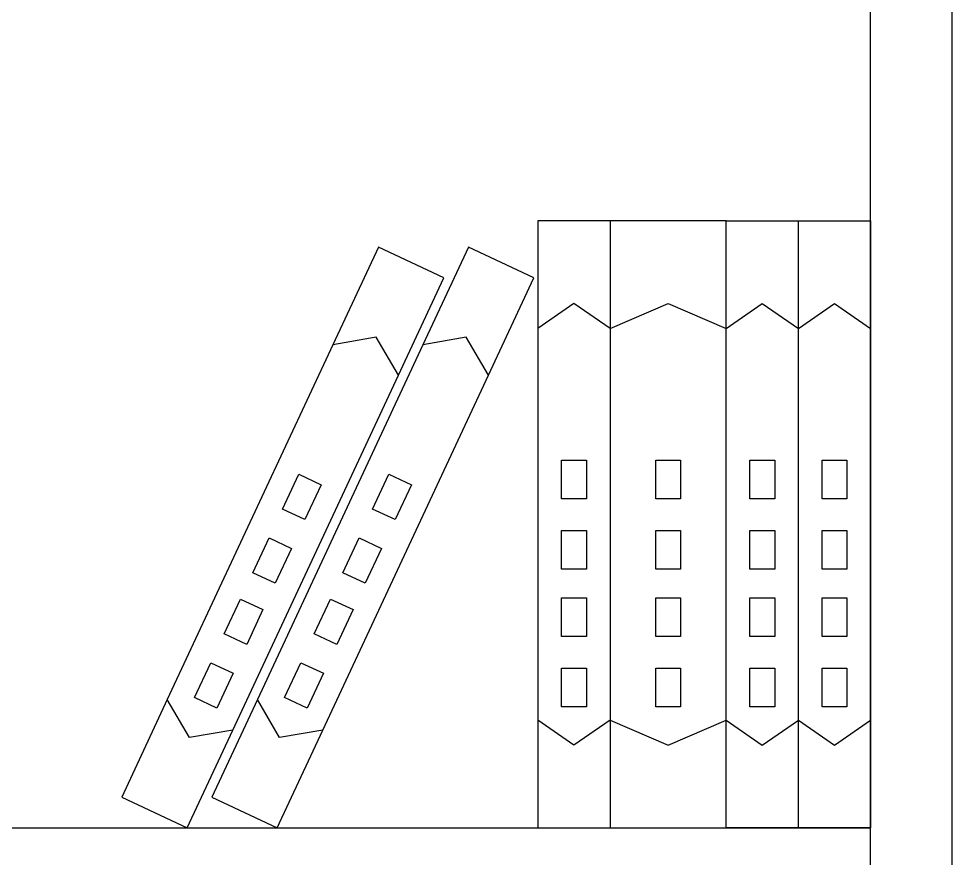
# Model space of a CAD drawing. Header units: centimetres. Extents: x 1966 to 8787, y 7398 to 12383.
# Drawn here: x 4305.61 to 4351.3, y 7697.32 to 7738.41 of the extents above; entities that cross this region are included whole.
import ezdxf

# ---------------------------------------------------------------- set-up
doc = ezdxf.new("R2010")
doc.units = ezdxf.units.CM

# ---------------------------------------------------------------- blocks, each defined once
blk = doc.blocks.new('書03')
for p, q in [((3.535, 29.7), (0, 29.7)), ((0, 29.7), (0, 24.432)), ((7.071, 29.7), (3.535, 29.7)), ((3.535, 24.432), (3.535, 29.7)), ((7.071, 29.7), (12.748, 29.7)), ((7.071, 24.432), (7.071, 29.7)), ((12.748, 29.7), (12.748, 24.432)), ((12.748, 29.7), (16.283, 29.7)), ((16.283, 29.7), (16.283, 24.432)), ((16.47, 26.913), (19.674, 28.409)), ((19.674, 28.409), (21.902, 23.635)), ((20.878, 26.913), (24.082, 28.409)), ((24.082, 28.409), (26.31, 23.635)), ((18.698, 22.14), (16.47, 26.913)), ((23.106, 22.14), (20.878, 26.913)), ((1.768, 25.659), (0, 24.432)), ((3.535, 24.432), (1.768, 25.659)), ((5.303, 25.659), (3.535, 24.432)), ((7.071, 24.432), (5.303, 25.659)), ((9.909, 25.659), (7.071, 24.432)), ((12.748, 24.432), (9.909, 25.659)), ((12.748, 24.432), (14.515, 25.659)), ((14.515, 25.659), (16.283, 24.432)), ((0, 24.432), (0, 5.268)), ((3.535, 5.268), (3.535, 24.432)), ((7.071, 5.268), (7.071, 24.432)), ((12.748, 24.432), (12.748, 5.268)), ((16.283, 24.432), (16.283, 5.268)), ((18.698, 22.14), (19.781, 23.999)), ((19.781, 23.999), (21.902, 23.635)), ((23.106, 22.14), (24.189, 23.999)), ((24.189, 23.999), (26.31, 23.635)), ((21.902, 23.635), (30.006, 6.269)), ((26.31, 23.635), (34.414, 6.269)), ((26.803, 4.774), (18.698, 22.14)), ((31.21, 4.774), (23.106, 22.14)), ((2.369, 17.983), (1.155, 17.983)), ((1.155, 17.983), (1.155, 16.096)), ((2.369, 16.096), (2.369, 17.983)), ((5.905, 17.983), (4.691, 17.983)), ((4.691, 17.983), (4.691, 16.096)), ((5.905, 16.096), (5.905, 17.983)), ((10.511, 17.983), (9.297, 17.983)), ((9.297, 17.983), (9.297, 16.096)), ((10.511, 16.096), (10.511, 17.983)), ((15.117, 17.983), (13.903, 17.983)), ((13.903, 17.983), (13.903, 16.096)), ((15.117, 16.096), (15.117, 17.983)), ((23.573, 17.298), (22.472, 16.785)), ((24.371, 15.588), (23.573, 17.298)), ((27.98, 17.298), (26.88, 16.785)), ((28.778, 15.588), (27.98, 17.298)), ((22.472, 16.785), (23.271, 15.074)), ((26.88, 16.785), (27.678, 15.074)), ((1.155, 16.096), (2.369, 16.096)), ((4.691, 16.096), (5.905, 16.096)), ((9.297, 16.096), (10.511, 16.096)), ((13.903, 16.096), (15.117, 16.096)), ((23.271, 15.074), (24.371, 15.588)), ((27.678, 15.074), (28.778, 15.588)), ((2.369, 14.546), (1.155, 14.546)), ((1.155, 14.546), (1.155, 12.658)), ((2.369, 12.658), (2.369, 14.546)), ((5.905, 14.546), (4.691, 14.546)), ((4.691, 14.546), (4.691, 12.658)), ((5.905, 12.658), (5.905, 14.546)), ((10.511, 14.546), (9.297, 14.546)), ((9.297, 14.546), (9.297, 12.658)), ((10.511, 12.658), (10.511, 14.546)), ((15.117, 14.546), (13.903, 14.546)), ((13.903, 14.546), (13.903, 12.658)), ((15.117, 12.658), (15.117, 14.546)), ((25.026, 14.183), (23.926, 13.669)), ((25.824, 12.473), (25.026, 14.183)), ((29.434, 14.183), (28.334, 13.669)), ((30.232, 12.473), (29.434, 14.183)), ((23.926, 13.669), (24.724, 11.959)), ((28.334, 13.669), (29.132, 11.959)), ((1.155, 12.658), (2.369, 12.658)), ((4.691, 12.658), (5.905, 12.658)), ((9.297, 12.658), (10.511, 12.658)), ((13.903, 12.658), (15.117, 12.658)), ((24.724, 11.959), (25.824, 12.473)), ((29.132, 11.959), (30.232, 12.473)), ((2.369, 11.243), (1.155, 11.243)), ((1.155, 11.243), (1.155, 9.355)), ((2.369, 9.355), (2.369, 11.243)), ((5.905, 11.243), (4.691, 11.243)), ((4.691, 11.243), (4.691, 9.355)), ((5.905, 9.355), (5.905, 11.243)), ((10.511, 11.243), (9.297, 11.243)), ((9.297, 11.243), (9.297, 9.355)), ((10.511, 9.355), (10.511, 11.243)), ((15.117, 11.243), (13.903, 11.243)), ((13.903, 11.243), (13.903, 9.355)), ((15.117, 9.355), (15.117, 11.243)), ((26.423, 11.19), (25.323, 10.677)), ((27.221, 9.48), (26.423, 11.19)), ((30.831, 11.19), (29.731, 10.677)), ((31.629, 9.48), (30.831, 11.19)), ((25.323, 10.677), (26.121, 8.966)), ((29.731, 10.677), (30.529, 8.966)), ((1.155, 9.355), (2.369, 9.355)), ((4.691, 9.355), (5.905, 9.355)), ((9.297, 9.355), (10.511, 9.355)), ((13.903, 9.355), (15.117, 9.355)), ((26.121, 8.966), (27.221, 9.48)), ((30.529, 8.966), (31.629, 9.48)), ((2.369, 7.805), (1.155, 7.805)), ((1.155, 7.805), (1.155, 5.918)), ((2.369, 5.918), (2.369, 7.805)), ((5.905, 7.805), (4.691, 7.805)), ((4.691, 7.805), (4.691, 5.918)), ((5.905, 5.918), (5.905, 7.805)), ((10.511, 7.805), (9.297, 7.805)), ((9.297, 7.805), (9.297, 5.918)), ((10.511, 5.918), (10.511, 7.805)), ((15.117, 7.805), (13.903, 7.805)), ((13.903, 7.805), (13.903, 5.918)), ((15.117, 5.918), (15.117, 7.805)), ((27.877, 8.075), (26.777, 7.561)), ((28.675, 6.365), (27.877, 8.075)), ((32.285, 8.075), (31.184, 7.561)), ((33.083, 6.365), (32.285, 8.075)), ((26.777, 7.561), (27.575, 5.851)), ((31.184, 7.561), (31.983, 5.851)), ((27.575, 5.851), (28.675, 6.365)), ((28.923, 4.41), (30.006, 6.269)), ((30.006, 6.269), (32.234, 1.495)), ((31.983, 5.851), (33.083, 6.365)), ((33.331, 4.41), (34.414, 6.269)), ((34.414, 6.269), (36.642, 1.495)), ((1.155, 5.918), (2.369, 5.918)), ((4.691, 5.918), (5.905, 5.918)), ((9.297, 5.918), (10.511, 5.918)), ((13.903, 5.918), (15.117, 5.918)), ((1.768, 4.041), (0, 5.268)), ((0, 5.268), (0, 0)), ((3.535, 5.268), (1.768, 4.041)), ((3.535, 0), (3.535, 5.268)), ((5.303, 4.041), (3.535, 5.268)), ((7.071, 5.268), (5.303, 4.041)), ((7.071, 0), (7.071, 5.268)), ((9.909, 4.041), (7.071, 5.268)), ((12.748, 5.268), (9.909, 4.041)), ((12.748, 5.268), (14.515, 4.041)), ((12.748, 5.268), (12.748, 0)), ((14.515, 4.041), (16.283, 5.268)), ((16.283, 5.268), (16.283, 0)), ((29.031, 0), (26.803, 4.774)), ((26.803, 4.774), (28.923, 4.41)), ((33.438, 0), (31.21, 4.774)), ((31.21, 4.774), (33.331, 4.41)), ((32.234, 1.495), (29.031, 0)), ((36.642, 1.495), (33.438, 0)), ((0, 0), (3.535, 0)), ((3.535, 0), (7.071, 0)), ((12.748, 0), (7.071, 0)), ((16.283, 0), (12.748, 0))]:
    blk.add_line(p, q)

msp = doc.modelspace()

# ---------------------------------------------------------------- linework, layer by layer
for p, q in [((4351.3, 7628.823), (4351.3, 7908.823)), ((4347.3, 7628.823), (4347.3, 7865.823)), ((4265.8, 7698.823), (4347.3, 7698.823))]:
    msp.add_line(p, q)

# ---------------------------------------------------------------- block references
at = {"xscale": -1}
msp.add_blockref('書03', (4347.3, 7698.823), dxfattribs=at)

doc.saveas('drawing.dxf')
